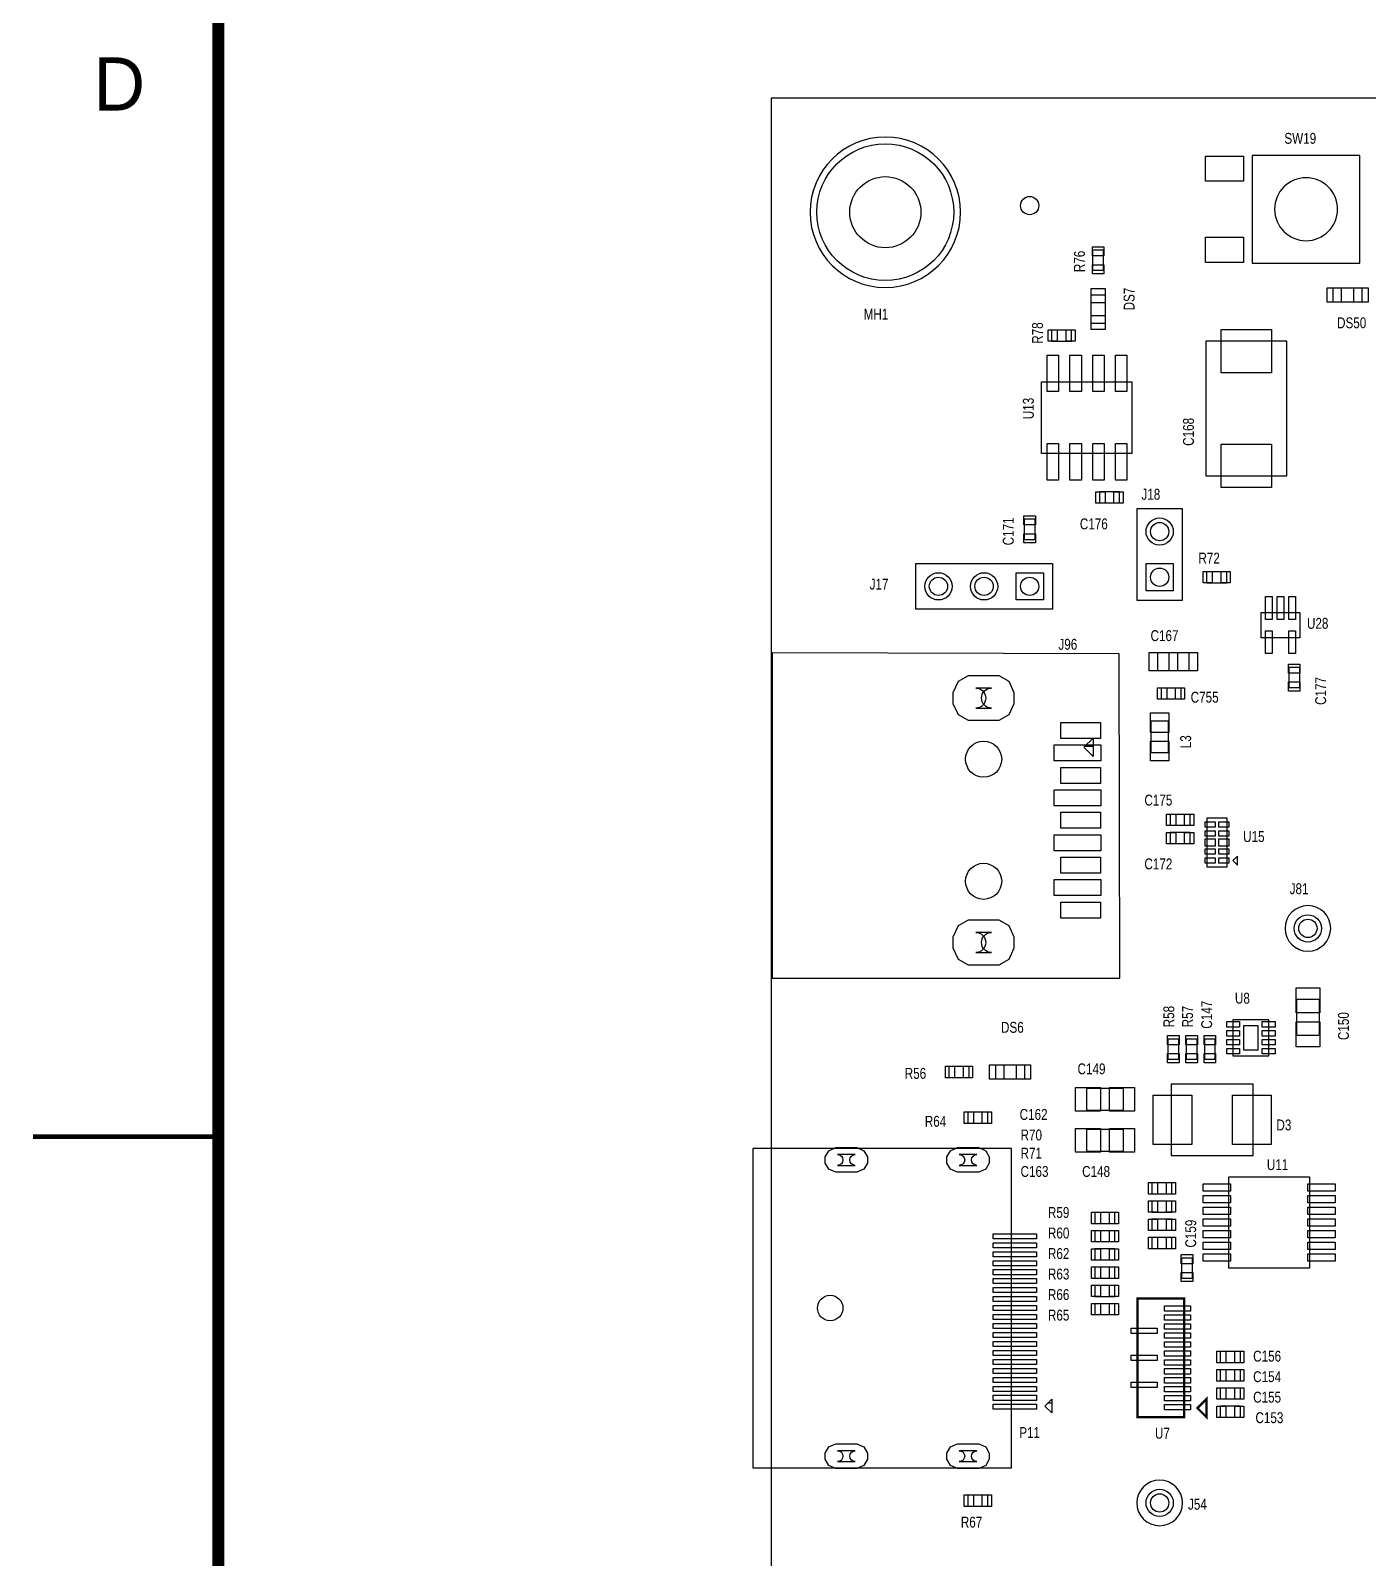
# Model space of a CAD drawing. Extents: x -13164 to 30582, y -10288 to 18382.
# Drawn here: x -13161 to -8761, y 9560 to 14585 of the extents above; entities that cross this region are included whole.
import ezdxf
from ezdxf.enums import TextEntityAlignment as Align

# ---------------------------------------------------------------- set-up
doc = ezdxf.new("R2010")
doc.units = 0
doc.layers.add('DF_ASSEMBLY_NOTES', color=2, linetype='CONTINUOUS')
doc.layers.add('DF_OUTLINE', color=110, linetype='CONTINUOUS')

# ---------------------------------------------------------------- blocks, each defined once
blk = doc.blocks.new('FIGURE_SQUARE')
blk.add_lwpolyline([(-0.5, -0.5), (-0.5, 0.5), (0.5, 0.5), (0.5, -0.5)], close=True)
blk = doc.blocks.new('FIGURE_CIRCLE')
blk.add_circle((0, 0), 0.5)
blk = doc.blocks.new('FIGURE_OBLONG')
blk.add_lwpolyline([(-0.5, -0.125), (-0.5, 0.125), (-0.416, 0.375), (-0.25, 0.5), (0.25, 0.5), (0.416, 0.375), (0.5, 0.125), (0.5, -0.125), (0.416, -0.375), (0.25, -0.5), (-0.25, -0.5), (-0.416, -0.375)], close=True)

msp = doc.modelspace()

# ---------------------------------------------------------------- linework, layer by layer
at = {"layer": 'DF_ASSEMBLY_NOTES'}
for points in [[(-10724.7765, 14363.0372), (-10724.7765, -3353.4988), (1086.2415, -3353.4988), (1086.2415, 14363.0372), (-10724.7765, 14363.0372)], [(-9142.92, 13820.7692), (-8788.92, 13820.7692), (-8788.92, 14174.7752), (-9142.92, 14174.7752), (-9142.92, 13820.7692)], [(-9667.92, 13862.7692), (-9667.92, 13796.7692), (-9631.92, 13796.7692), (-9631.92, 13862.7692), (-9667.92, 13862.7692)], [(-8782.17, 13739.0192), (-8782.17, 13692.5192), (-8876.67, 13692.5192), (-8876.67, 13739.0192), (-8782.17, 13739.0192)], [(-9626.67, 13622.0192), (-9673.17, 13622.0192), (-9673.17, 13716.5192), (-9626.67, 13716.5192), (-9626.67, 13622.0192)], [(-9802.92, 13564.2692), (-9736.92, 13564.2692), (-9736.92, 13600.2692), (-9802.92, 13600.2692), (-9802.92, 13564.2692)], [(-9029.6685, 13121.0207), (-9029.6685, 13563.5207), (-9295.1685, 13563.5207), (-9295.1685, 13121.0207), (-9029.6685, 13121.0207)], [(-9836.295, 13194.5192), (-9836.295, 13430.0192), (-9538.545, 13430.0192), (-9538.545, 13194.5192), (-9836.295, 13194.5192)], [(-9645.42, 13031.7662), (-9579.42, 13031.7662), (-9579.42, 13067.7662), (-9645.42, 13067.7662), (-9645.42, 13031.7662)], [(-9856.92, 12911.7677), (-9856.92, 12977.7677), (-9892.92, 12977.7677), (-9892.92, 12911.7677), (-9856.92, 12911.7677)], [(-9372.42, 12712.2692), (-9372.42, 13012.2692), (-9522.42, 13012.2692), (-9522.42, 12712.2692), (-9372.42, 12712.2692)], [(-9799.92, 12682.2692), (-10249.92, 12682.2692), (-10249.92, 12832.2692), (-9799.92, 12832.2692), (-9799.92, 12682.2692)], [(-9226.92, 12805.2692), (-9292.92, 12805.2692), (-9292.92, 12769.2692), (-9226.92, 12769.2692), (-9226.92, 12805.2692)], [(-9113.3955, 12671.1077), (-8986.4325, 12671.1077), (-8986.4325, 12588.4307), (-9113.3955, 12588.4307), (-9113.3955, 12671.1077)], [(-9577.92, 11468.7692), (-9580.92, 12535.2692), (-10722.42, 12538.2692), (-10722.42, 11468.7692), (-9577.92, 11468.7692)], [(-9350.7465, 12480.9677), (-9350.7465, 12538.5692), (-9454.0935, 12538.5692), (-9454.0935, 12480.9677), (-9350.7465, 12480.9677)], [(-9022.92, 12490.2692), (-9022.92, 12424.2692), (-8986.92, 12424.2692), (-8986.92, 12490.2692), (-9022.92, 12490.2692)], [(-9442.9215, 12386.7692), (-9376.9215, 12386.7692), (-9376.9215, 12422.7692), (-9442.9215, 12422.7692), (-9442.9215, 12386.7692)], [(-9476.2215, 12210.5957), (-9418.6245, 12210.5957), (-9418.6245, 12313.9427), (-9476.2215, 12313.9427), (-9476.2215, 12210.5957)], [(-9666.42, 12257.7692), (-9666.42, 12197.7692), (-9696.42, 12227.7692), (-9666.42, 12257.7692)], [(-9692.688, 12231.5012), (-9666.42, 12231.5012)], [(-9670.152, 12201.5012), (-9666.42, 12201.5012)], [(-9412.8368, 11971.2255), (-9346.8368, 11971.2255), (-9346.8368, 12007.2255), (-9412.8368, 12007.2255), (-9412.8368, 11971.2255)], [(-9291.51, 11833.7297), (-9291.51, 11996.2727), (-9226.56, 11996.2727), (-9226.56, 11833.7297), (-9291.51, 11833.7297)], [(-9412.8368, 11911.221), (-9346.8368, 11911.221), (-9346.8368, 11947.221), (-9412.8368, 11947.221), (-9412.8368, 11911.221)], [(-9206.535, 11855.0012), (-9191.535, 11840.0012), (-9191.535, 11870.0012), (-9206.535, 11855.0012)], [(-9193.035, 11841.5012), (-9191.535, 11841.5012)], [(-8996.67, 11279.7692), (-8996.67, 11399.7692), (-8923.17, 11399.7692), (-8923.17, 11279.7692), (-8996.67, 11279.7692)], [(-9088.365, 11331.3242), (-9206.475, 11331.3242), (-9206.475, 11213.2142), (-9088.365, 11213.2142), (-9088.365, 11331.3242)], [(-9420.42, 11267.7707), (-9420.42, 11201.7707), (-9384.42, 11201.7707), (-9384.42, 11267.7707), (-9420.42, 11267.7707)], [(-9324.4185, 11201.7677), (-9324.4185, 11267.7677), (-9360.4185, 11267.7677), (-9360.4185, 11201.7677), (-9324.4185, 11201.7677)], [(-9264.42, 11201.7677), (-9264.42, 11267.7677), (-9300.42, 11267.7677), (-9300.42, 11201.7677), (-9264.42, 11201.7677)], [(-10140.42, 11141.7692), (-10074.42, 11141.7692), (-10074.42, 11177.7692), (-10140.42, 11177.7692), (-10140.42, 11141.7692)], [(-9892.17, 11183.0192), (-9892.17, 11136.5192), (-9986.67, 11136.5192), (-9986.67, 11183.0192), (-9892.17, 11183.0192)], [(-9409.92, 10885.2692), (-9139.92, 10885.2692), (-9139.92, 11119.2692), (-9409.92, 11119.2692), (-9409.92, 10885.2692)], [(-9567.42, 11033.0192), (-9687.42, 11033.0192), (-9687.42, 11106.5192), (-9567.42, 11106.5192), (-9567.42, 11033.0192)], [(-10078.5135, 10991.7722), (-10012.5135, 10991.7722), (-10012.5135, 11027.7722), (-10078.5135, 11027.7722), (-10078.5135, 10991.7722)], [(-9567.42, 10898.0192), (-9687.42, 10898.0192), (-9687.42, 10971.5192), (-9567.42, 10971.5192), (-9567.42, 10898.0192)], [(-9935.2095, 10908.6377), (-10785, 10908.6377), (-10785, 9858.0347), (-9935.2095, 9858.0347), (-9935.2095, 10908.6377)], [(-8954.55, 10815.3572), (-8954.55, 10514.1887), (-9220.2915, 10514.1887), (-9220.2915, 10815.3572), (-8954.55, 10815.3572)], [(-9406.9185, 10795.2692), (-9472.9185, 10795.2692), (-9472.9185, 10759.2692), (-9406.9185, 10759.2692), (-9406.9185, 10795.2692)], [(-9406.9185, 10735.2692), (-9472.9185, 10735.2692), (-9472.9185, 10699.2692), (-9406.9185, 10699.2692), (-9406.9185, 10735.2692)], [(-9660.4215, 10661.7677), (-9594.4215, 10661.7677), (-9594.4215, 10697.7677), (-9660.4215, 10697.7677), (-9660.4215, 10661.7677)], [(-9472.9215, 10639.2677), (-9406.9215, 10639.2677), (-9406.9215, 10675.2677), (-9472.9215, 10675.2677), (-9472.9215, 10639.2677)], [(-9660.4215, 10601.7692), (-9594.4215, 10601.7692), (-9594.4215, 10637.7692), (-9660.4215, 10637.7692), (-9660.4215, 10601.7692)], [(-9406.9185, 10615.2692), (-9472.9185, 10615.2692), (-9472.9185, 10579.2692), (-9406.9185, 10579.2692), (-9406.9185, 10615.2692)], [(-9660.4215, 10541.7692), (-9594.4215, 10541.7692), (-9594.4215, 10577.7692), (-9660.4215, 10577.7692), (-9660.4215, 10541.7692)], [(-9660.4215, 10481.7677), (-9594.4215, 10481.7677), (-9594.4215, 10517.7677), (-9660.4215, 10517.7677), (-9660.4215, 10481.7677)], [(-9375.4185, 10547.7707), (-9375.4185, 10481.7707), (-9339.4185, 10481.7707), (-9339.4185, 10547.7707), (-9375.4185, 10547.7707)], [(-9660.4215, 10421.7677), (-9594.4215, 10421.7677), (-9594.4215, 10457.7677), (-9660.4215, 10457.7677), (-9660.4215, 10421.7677)], [(-9660.4215, 10361.7677), (-9594.4215, 10361.7677), (-9594.4215, 10397.7677), (-9660.4215, 10397.7677), (-9660.4215, 10361.7677)], [(-9181.9215, 10240.2707), (-9247.9215, 10240.2707), (-9247.9215, 10204.2707), (-9181.9215, 10204.2707), (-9181.9215, 10240.2707)], [(-9181.9215, 10180.2677), (-9247.9215, 10180.2677), (-9247.9215, 10144.2677), (-9181.9215, 10144.2677), (-9181.9215, 10180.2677)], [(-9181.9215, 10120.2737), (-9247.9215, 10120.2737), (-9247.9215, 10084.2737), (-9181.9215, 10084.2737), (-9181.9215, 10120.2737)], [(-9802.5, 10083.3362), (-9802.5, 10038.3362), (-9825, 10060.8362), (-9802.5, 10083.3362)], [(-9814.335, 10071.5012), (-9802.5, 10071.5012)], [(-9181.9215, 10060.2707), (-9247.9215, 10060.2707), (-9247.9215, 10024.2707), (-9181.9215, 10024.2707), (-9181.9215, 10060.2707)], [(-9805.665, 10041.5012), (-9802.5, 10041.5012)], [(-10078.5135, 9731.7722), (-10012.5135, 9731.7722), (-10012.5135, 9767.7722), (-10078.5135, 9767.7722), (-10078.5135, 9731.7722)]]:
    msp.add_lwpolyline(points, dxfattribs=at)
for points in [[(-10102.335, 13987.8408, 1), (-10597.1722, 13987.8408, 1), (-10102.335, 13987.8408)], [(-8862.42, 13997.7728, 1), (-9069.4212, 13997.7728, 1), (-8862.42, 13997.7728)], [(-10000.4333, 12422.8374), (-10052.4068, 12422.8374, -1), (-10052.4068, 12356.7009), (-10000.4333, 12356.7009, -1), (-10000.4333, 12422.8374)], [(-8884.9215, 11632.2692, 1), (-9034.9215, 11632.2692, 1), (-8884.9215, 11632.2692)], [(-10000.4333, 11618.8374), (-10052.4068, 11618.8374, -1), (-10052.4068, 11552.7009), (-10000.4333, 11552.7009, -1), (-10000.4333, 11618.8374)], [(-10448.7, 10888.5497), (-10507.152, 10888.5497, -1), (-10507.152, 10852.5197), (-10448.7, 10852.5197, -1), (-10448.7, 10888.5497)], [(-10048.3065, 10888.5497), (-10106.7585, 10888.5497, -1), (-10106.7585, 10852.5197), (-10048.3065, 10852.5197, -1), (-10048.3065, 10888.5497)], [(-10448.7, 9914.1527), (-10507.152, 9914.1527, -1), (-10507.152, 9878.1227), (-10448.7, 9878.1227, -1), (-10448.7, 9914.1527)], [(-10048.3065, 9914.1527), (-10106.7585, 9914.1527, -1), (-10106.7585, 9878.1227), (-10048.3065, 9878.1227, -1), (-10048.3065, 9914.1527)], [(-9372.42, 9742.2692, 1), (-9522.42, 9742.2692, 1), (-9372.42, 9742.2692)]]:
    msp.add_lwpolyline(points, format="xyb", dxfattribs=at)
at = {"layer": 'DF_ASSEMBLY_NOTES', "const_width": 7.5}
for points in [[(-9366.633, 10024.5872), (-9366.633, 10414.3502), (-9520.176, 10414.3502), (-9520.176, 10024.5872), (-9366.633, 10024.5872)], [(-9293.4045, 10084.4687), (-9293.4045, 10024.4687), (-9323.4045, 10054.4687), (-9293.4045, 10084.4687)]]:
    msp.add_lwpolyline(points, dxfattribs=at)
at = {"layer": 'DF_OUTLINE'}
for points, const_width in [([(-12543.311, -9692.519), (29956.689, -9692.519), (29956.689, 17807.481), (-12543.311, 17807.481), (-12543.311, -9692.519)], 40.161), ([(-12553.547, 10947.24), (-13153.547, 10947.24)], 14.961)]:
    msp.add_lwpolyline(points, dxfattribs=dict(at, const_width=const_width))

# ---------------------------------------------------------------- block references
at = {"layer": 'DF_ASSEMBLY_NOTES'}
for name, p, xscale, yscale in [('FIGURE_CIRCLE', (-10349.7765, 13988.0372), 450, 450), ('FIGURE_SQUARE', (-9234.42, 14131.2692), 124.6065, 82.677), ('FIGURE_CIRCLE', (-10349.7765, 13988.0372), 233.8635, 233.8635), ('FIGURE_CIRCLE', (-9874.92, 14009.7692), 60, 60), ('FIGURE_SQUARE', (-9649.92, 13859.3027), 37.8015, 30.1185), ('FIGURE_SQUARE', (-9234.42, 13864.2692), 124.6065, 82.677), ('FIGURE_SQUARE', (-9649.92, 13800.2357), 37.8015, 30.1185), ('FIGURE_SQUARE', (-9649.92, 13713.5192), 46.647, 46.647), ('FIGURE_SQUARE', (-8873.67, 13715.7692), 46.647, 46.647), ('FIGURE_SQUARE', (-8785.17, 13715.7692), 46.647, 46.647), ('FIGURE_SQUARE', (-9649.92, 13625.0192), 46.647, 46.647), ('FIGURE_SQUARE', (-9799.4535, 13582.2692), 30.1185, 37.8015), ('FIGURE_SQUARE', (-9740.3865, 13582.2692), 30.1185, 37.8015), ('FIGURE_SQUARE', (-9162.4185, 13531.2707), 164.7585, 142.323), ('FIGURE_SQUARE', (-9798.795, 13457.7692), 37.8015, 119.8815), ('FIGURE_SQUARE', (-9723.795, 13457.7692), 37.8015, 119.8815), ('FIGURE_SQUARE', (-9648.795, 13457.7692), 37.8015, 119.8815), ('FIGURE_SQUARE', (-9573.795, 13457.7692), 37.8015, 119.8815), ('FIGURE_SQUARE', (-9798.795, 13166.7692), 37.8015, 119.8815), ('FIGURE_SQUARE', (-9723.795, 13166.7692), 37.8015, 119.8815), ('FIGURE_SQUARE', (-9648.795, 13166.7692), 37.8015, 119.8815), ('FIGURE_SQUARE', (-9573.795, 13166.7692), 37.8015, 119.8815), ('FIGURE_SQUARE', (-9162.4185, 13153.2707), 164.7585, 142.323), ('FIGURE_SQUARE', (-9641.9535, 13049.7662), 30.1185, 37.8015), ('FIGURE_SQUARE', (-9582.8865, 13049.7662), 30.1185, 37.8015), ('FIGURE_SQUARE', (-9874.92, 12974.3012), 37.8015, 30.1185), ('FIGURE_CIRCLE', (-9447.42, 12937.2692), 89.7585, 89.7585), ('FIGURE_CIRCLE', (-9447.42, 12937.2692), 60.2415, 60.2415), ('FIGURE_SQUARE', (-9874.92, 12915.2342), 37.8015, 30.1185), ('FIGURE_SQUARE', (-9447.42, 12787.2692), 89.7585, 89.7585), ('FIGURE_CIRCLE', (-9447.42, 12787.2692), 60.2415, 60.2415), ('FIGURE_CIRCLE', (-10174.92, 12757.2692), 89.7585, 89.7585), ('FIGURE_CIRCLE', (-10174.92, 12757.2692), 60.2415, 60.2415), ('FIGURE_CIRCLE', (-10024.92, 12757.2692), 89.7585, 89.7585), ('FIGURE_CIRCLE', (-10024.92, 12757.2692), 60.2415, 60.2415), ('FIGURE_SQUARE', (-9874.92, 12757.2692), 89.7585, 89.7585), ('FIGURE_CIRCLE', (-9874.92, 12757.2692), 60.2415, 60.2415), ('FIGURE_SQUARE', (-9289.4535, 12787.2692), 30.1185, 37.8015), ('FIGURE_SQUARE', (-9230.3865, 12787.2692), 30.1185, 37.8015), ('FIGURE_SQUARE', (-9088.2975, 12686.0192), 22.4415, 75), ('FIGURE_SQUARE', (-9049.911, 12686.0192), 22.4415, 75), ('FIGURE_SQUARE', (-9011.5245, 12686.0192), 22.4415, 75), ('FIGURE_SQUARE', (-9088.2975, 12573.5192), 22.4415, 75), ('FIGURE_SQUARE', (-9011.5245, 12573.5192), 22.4415, 75), ('FIGURE_SQUARE', (-9449.298, 12509.7692), 64.3635, 60.2415), ('FIGURE_SQUARE', (-9355.542, 12509.7692), 64.3635, 60.2415), ('FIGURE_OBLONG', (-10026.42, 12389.7692), 199.6065, 148.2285), ('FIGURE_SQUARE', (-9004.92, 12486.8027), 37.8015, 30.1185), ('FIGURE_SQUARE', (-9439.455, 12404.7692), 30.1185, 37.8015), ('FIGURE_SQUARE', (-9380.388, 12404.7692), 30.1185, 37.8015), ('FIGURE_SQUARE', (-9004.92, 12427.7357), 37.8015, 30.1185), ('FIGURE_SQUARE', (-9447.42, 12309.1472), 60.2415, 64.3635), ('FIGURE_SQUARE', (-9706.92, 12282.9677), 130.518, 52.5585), ('FIGURE_CIRCLE', (-10026.42, 12188.4677), 118.695, 118.695), ('FIGURE_CIRCLE', (-10026.42, 12188.4677), 118.695, 118.695), ('FIGURE_SQUARE', (-9717.42, 12209.1662), 152.9535, 52.5585), ('FIGURE_SQUARE', (-9447.42, 12215.3912), 60.2415, 64.3635), ('FIGURE_SQUARE', (-9706.92, 12135.3722), 130.518, 52.5585), ('FIGURE_SQUARE', (-9717.42, 12061.5707), 152.9535, 52.5585), ('FIGURE_SQUARE', (-9706.92, 11987.7692), 130.518, 52.5585), ('FIGURE_SQUARE', (-9409.3703, 11989.2255), 30.1185, 37.8015), ('FIGURE_SQUARE', (-9350.3033, 11989.2255), 30.1185, 37.8015), ('FIGURE_SQUARE', (-9281.7765, 11974.0562), 33.0765, 17.7165), ('FIGURE_SQUARE', (-9236.2935, 11974.0562), 33.0765, 17.7165), ('FIGURE_SQUARE', (-9717.42, 11913.9677), 152.9535, 52.5585), ('FIGURE_SQUARE', (-9409.3703, 11929.221), 30.1185, 37.8015), ('FIGURE_SQUARE', (-9350.3033, 11929.221), 30.1185, 37.8015), ('FIGURE_SQUARE', (-9281.7765, 11944.5227), 33.0765, 17.7165), ('FIGURE_SQUARE', (-9281.7765, 11915.0012), 33.0765, 24.213), ('FIGURE_SQUARE', (-9236.2935, 11944.5227), 33.0765, 17.7165), ('FIGURE_SQUARE', (-9236.2935, 11915.0012), 33.0765, 24.213), ('FIGURE_SQUARE', (-9706.92, 11840.1662), 130.518, 52.5585), ('FIGURE_SQUARE', (-9281.7765, 11885.4797), 33.0765, 17.7165), ('FIGURE_SQUARE', (-9281.7765, 11855.9462), 33.0765, 17.7165), ('FIGURE_SQUARE', (-9236.2935, 11885.4797), 33.0765, 17.7165), ('FIGURE_SQUARE', (-9236.2935, 11855.9462), 33.0765, 17.7165), ('FIGURE_CIRCLE', (-10026.42, 11787.0707), 118.695, 118.695), ('FIGURE_CIRCLE', (-10026.42, 11787.0707), 118.695, 118.695), ('FIGURE_SQUARE', (-9717.42, 11766.3722), 152.9535, 52.5585), ('FIGURE_SQUARE', (-9706.92, 11692.5707), 130.518, 52.5585), ('FIGURE_OBLONG', (-10026.42, 11585.7692), 199.6065, 148.2285), ('FIGURE_CIRCLE', (-8959.92, 11632.2692), 89.7585, 89.7585), ('FIGURE_CIRCLE', (-8959.92, 11632.2692), 60.2415, 60.2415), ('FIGURE_SQUARE', (-8959.92, 11395.6472), 77.9535, 82.677), ('FIGURE_SQUARE', (-9205.89, 11316.5657), 41.9235, 17.7165), ('FIGURE_SQUARE', (-9147.42, 11272.2692), 46.647, 80.9115), ('FIGURE_SQUARE', (-9088.95, 11316.5657), 41.9235, 17.7165), ('FIGURE_SQUARE', (-8959.92, 11283.8912), 77.9535, 82.677), ('FIGURE_SQUARE', (-9402.42, 11264.3042), 37.8015, 30.1185), ('FIGURE_SQUARE', (-9342.4185, 11264.3012), 37.8015, 30.1185), ('FIGURE_SQUARE', (-9282.42, 11264.3012), 37.8015, 30.1185), ('FIGURE_SQUARE', (-9205.89, 11287.0277), 41.9235, 17.7165), ('FIGURE_SQUARE', (-9205.89, 11257.5107), 41.9235, 17.7165), ('FIGURE_SQUARE', (-9088.95, 11287.0277), 41.9235, 17.7165), ('FIGURE_SQUARE', (-9088.95, 11257.5107), 41.9235, 17.7165), ('FIGURE_SQUARE', (-9402.42, 11205.2372), 37.8015, 30.1185), ('FIGURE_SQUARE', (-9342.4185, 11205.2342), 37.8015, 30.1185), ('FIGURE_SQUARE', (-9282.42, 11205.2342), 37.8015, 30.1185), ('FIGURE_SQUARE', (-9205.89, 11227.9727), 41.9235, 17.7165), ('FIGURE_SQUARE', (-9088.95, 11227.9727), 41.9235, 17.7165), ('FIGURE_SQUARE', (-10136.9535, 11159.7692), 30.1185, 37.8015), ('FIGURE_SQUARE', (-10077.8865, 11159.7692), 30.1185, 37.8015), ('FIGURE_SQUARE', (-9983.67, 11159.7692), 46.647, 46.647), ('FIGURE_SQUARE', (-9895.17, 11159.7692), 46.647, 46.647), ('FIGURE_SQUARE', (-9683.298, 11069.7692), 82.677, 77.9535), ('FIGURE_SQUARE', (-9571.542, 11069.7692), 82.677, 77.9535), ('FIGURE_SQUARE', (-9405.42, 11002.2692), 127.5585, 161.805), ('FIGURE_SQUARE', (-9144.42, 11002.2692), 127.5585, 161.805), ('FIGURE_SQUARE', (-10075.047, 11009.7722), 30.1185, 37.8015), ('FIGURE_SQUARE', (-10015.98, 11009.7722), 30.1185, 37.8015), ('FIGURE_SQUARE', (-9683.298, 10934.7692), 82.677, 77.9535), ('FIGURE_SQUARE', (-9571.542, 10934.7692), 82.677, 77.9535), ('FIGURE_OBLONG', (-10477.926, 10870.5347), 139.3635, 80.9115), ('FIGURE_OBLONG', (-10077.5325, 10870.5347), 139.3635, 80.9115), ('FIGURE_SQUARE', (-9469.452, 10777.2692), 30.1185, 37.8015), ('FIGURE_SQUARE', (-9410.385, 10777.2692), 30.1185, 37.8015), ('FIGURE_SQUARE', (-9259.8585, 10779.9302), 89.7585, 24.213), ('FIGURE_SQUARE', (-8914.9755, 10779.9302), 89.7585, 24.213), ('FIGURE_SQUARE', (-9469.452, 10717.2692), 30.1185, 37.8015), ('FIGURE_SQUARE', (-9410.385, 10717.2692), 30.1185, 37.8015), ('FIGURE_SQUARE', (-9259.8585, 10741.5437), 89.7585, 24.213), ('FIGURE_SQUARE', (-9259.8585, 10703.1587), 89.7585, 24.213), ('FIGURE_SQUARE', (-8914.9755, 10741.5437), 89.7585, 24.213), ('FIGURE_SQUARE', (-8914.9755, 10703.1587), 89.7585, 24.213), ('FIGURE_SQUARE', (-9656.955, 10679.7677), 30.1185, 37.8015), ('FIGURE_SQUARE', (-9597.888, 10679.7677), 30.1185, 37.8015), ('FIGURE_SQUARE', (-9469.455, 10657.2677), 30.1185, 37.8015), ('FIGURE_SQUARE', (-9410.388, 10657.2677), 30.1185, 37.8015), ('FIGURE_SQUARE', (-9259.8585, 10664.7722), 89.7585, 24.213), ('FIGURE_SQUARE', (-8914.9755, 10664.7722), 89.7585, 24.213), ('FIGURE_SQUARE', (-9923.9895, 10619.5562), 142.323, 16.53), ('FIGURE_SQUARE', (-9656.955, 10619.7692), 30.1185, 37.8015), ('FIGURE_SQUARE', (-9597.888, 10619.7692), 30.1185, 37.8015), ('FIGURE_SQUARE', (-9469.452, 10597.2692), 30.1185, 37.8015), ('FIGURE_SQUARE', (-9410.385, 10597.2692), 30.1185, 37.8015), ('FIGURE_SQUARE', (-9259.8585, 10626.3857), 89.7585, 24.213), ('FIGURE_SQUARE', (-8914.9755, 10626.3857), 89.7585, 24.213), ('FIGURE_SQUARE', (-9923.9895, 10590.0347), 142.323, 16.53), ('FIGURE_SQUARE', (-9923.9895, 10560.5012), 142.323, 16.53), ('FIGURE_SQUARE', (-9656.955, 10559.7692), 30.1185, 37.8015), ('FIGURE_SQUARE', (-9597.888, 10559.7692), 30.1185, 37.8015), ('FIGURE_SQUARE', (-9357.4185, 10544.3042), 37.8015, 30.1185), ('FIGURE_SQUARE', (-9259.8585, 10588.0007), 89.7585, 24.213), ('FIGURE_SQUARE', (-9259.8585, 10549.6142), 89.7585, 24.213), ('FIGURE_SQUARE', (-8914.9755, 10588.0007), 89.7585, 24.213), ('FIGURE_SQUARE', (-8914.9755, 10549.6142), 89.7585, 24.213), ('FIGURE_SQUARE', (-9923.9895, 10530.9677), 142.323, 16.53), ('FIGURE_SQUARE', (-9923.9895, 10501.4462), 142.323, 16.53), ('FIGURE_SQUARE', (-9656.955, 10499.7677), 30.1185, 37.8015), ('FIGURE_SQUARE', (-9597.888, 10499.7677), 30.1185, 37.8015), ('FIGURE_SQUARE', (-9923.9895, 10471.9247), 142.323, 16.53), ('FIGURE_SQUARE', (-9656.955, 10439.7677), 30.1185, 37.8015), ('FIGURE_SQUARE', (-9597.888, 10439.7677), 30.1185, 37.8015), ('FIGURE_SQUARE', (-9357.4185, 10485.2372), 37.8015, 30.1185), ('FIGURE_CIRCLE', (-10531.0695, 10383.3362), 83.8635, 83.8635), ('FIGURE_CIRCLE', (-10531.0695, 10383.3362), 83.8635, 83.8635), ('FIGURE_SQUARE', (-9923.9895, 10442.3912), 142.323, 16.53), ('FIGURE_SQUARE', (-9923.9895, 10412.8577), 142.323, 16.53), ('FIGURE_SQUARE', (-9923.9895, 10383.3362), 142.323, 16.53), ('FIGURE_SQUARE', (-9923.9895, 10353.8147), 142.323, 16.53), ('FIGURE_SQUARE', (-9656.955, 10379.7677), 30.1185, 37.8015), ('FIGURE_SQUARE', (-9597.888, 10379.7677), 30.1185, 37.8015), ('FIGURE_SQUARE', (-9388.773, 10381.8767), 85.6365, 17.7165), ('FIGURE_SQUARE', (-9388.773, 10352.3372), 85.6365, 17.7165), ('FIGURE_SQUARE', (-9923.9895, 10324.2812), 142.323, 16.53), ('FIGURE_SQUARE', (-9923.9895, 10294.7477), 142.323, 16.53), ('FIGURE_SQUARE', (-9498.036, 10308.0572), 85.6365, 17.7165), ('FIGURE_SQUARE', (-9388.773, 10322.8217), 85.6365, 17.7165), ('FIGURE_SQUARE', (-9923.9895, 10265.2262), 142.323, 16.53), ('FIGURE_SQUARE', (-9388.773, 10293.2822), 85.6365, 17.7165), ('FIGURE_SQUARE', (-9388.773, 10263.7652), 85.6365, 17.7165), ('FIGURE_SQUARE', (-9923.9895, 10235.7047), 142.323, 16.53), ('FIGURE_SQUARE', (-9923.9895, 10206.1712), 142.323, 16.53), ('FIGURE_SQUARE', (-9498.036, 10219.4687), 85.6365, 17.7165), ('FIGURE_SQUARE', (-9388.773, 10234.2272), 85.6365, 17.7165), ('FIGURE_SQUARE', (-9388.773, 10204.7102), 85.6365, 17.7165), ('FIGURE_SQUARE', (-9244.455, 10222.2707), 30.1185, 37.8015), ('FIGURE_SQUARE', (-9185.388, 10222.2707), 30.1185, 37.8015), ('FIGURE_SQUARE', (-9923.9895, 10176.6377), 142.323, 16.53), ('FIGURE_SQUARE', (-9923.9895, 10147.1162), 142.323, 16.53), ('FIGURE_SQUARE', (-9388.773, 10175.1722), 85.6365, 17.7165), ('FIGURE_SQUARE', (-9388.773, 10145.6552), 85.6365, 17.7165), ('FIGURE_SQUARE', (-9244.455, 10162.2677), 30.1185, 37.8015), ('FIGURE_SQUARE', (-9185.388, 10162.2677), 30.1185, 37.8015), ('FIGURE_SQUARE', (-9923.9895, 10117.5947), 142.323, 16.53), ('FIGURE_SQUARE', (-9498.036, 10130.8802), 85.6365, 17.7165), ('FIGURE_SQUARE', (-9388.773, 10116.1157), 85.6365, 17.7165), ('FIGURE_SQUARE', (-9244.455, 10102.2737), 30.1185, 37.8015), ('FIGURE_SQUARE', (-9185.388, 10102.2737), 30.1185, 37.8015), ('FIGURE_SQUARE', (-9923.9895, 10088.0612), 142.323, 16.53), ('FIGURE_SQUARE', (-9923.9895, 10058.5277), 142.323, 16.53), ('FIGURE_SQUARE', (-9388.773, 10086.6002), 85.6365, 17.7165), ('FIGURE_SQUARE', (-9388.773, 10057.0607), 85.6365, 17.7165), ('FIGURE_SQUARE', (-9244.455, 10042.2707), 30.1185, 37.8015), ('FIGURE_SQUARE', (-9185.388, 10042.2707), 30.1185, 37.8015), ('FIGURE_OBLONG', (-10477.926, 9896.1377), 139.3635, 80.9115), ('FIGURE_OBLONG', (-10077.5325, 9896.1377), 139.3635, 80.9115), ('FIGURE_SQUARE', (-10075.047, 9749.7722), 30.1185, 37.8015), ('FIGURE_SQUARE', (-10015.98, 9749.7722), 30.1185, 37.8015), ('FIGURE_CIRCLE', (-9447.42, 9742.2692), 89.7585, 89.7585), ('FIGURE_CIRCLE', (-9447.42, 9742.2692), 60.2415, 60.2415)]:
    msp.add_blockref(name, p, dxfattribs=dict(at, xscale=xscale, yscale=yscale))

# ---------------------------------------------------------------- texts
at = {"layer": 'DF_ASSEMBLY_NOTES', "width": 0.802099}
for s, p in [('SW19', (-9037.2765, 14213.0012)), ('MH1', (-10420.92, 13634.7692)), ('J18', (-9507.42, 13042.2692)), ('C176', (-9709.92, 12944.7692)), ('R72', (-9319.92, 12832.2692)), ('J17', (-10401.42, 12746.7692)), ('U28', (-8962.92, 12617.7692)), ('J96', (-9780.42, 12548.7692)), ('C167', (-9477.42, 12577.2692)), ('C755', (-9345.42, 12374.7692)), ('C175', (-9497.6115, 12036.3287)), ('C172', (-9497.6115, 11826.3287)), ('J81', (-9019.92, 11744.7692)), ('U8', (-9199.92, 11384.7692)), ('R56', (-10285.92, 11137.2692)), ('C149', (-9717.42, 11152.2692)), ('R64', (-10219.92, 10979.7692)), ('C162', (-9907.92, 11002.2692)), ('R70', (-9904.92, 10934.7692)), ('D3', (-9063.42, 10967.7692)), ('R71', (-9904.92, 10874.7692)), ('U11', (-9094.92, 10837.2692)), ('C163', (-9904.92, 10814.7692)), ('C148', (-9702.42, 10814.7692)), ('R59', (-9814.92, 10679.7692)), ('R60', (-9814.92, 10612.2692)), ('R62', (-9814.92, 10544.7692)), ('R63', (-9814.92, 10477.2692)), ('R66', (-9814.92, 10409.7692)), ('R65', (-9814.92, 10342.2692)), ('C156', (-9139.92, 10207.2692)), ('C154', (-9139.92, 10139.7692)), ('C155', (-9139.92, 10072.2692)), ('C153', (-9132.42, 10004.7692)), ('P11', (-9909.315, 9955.9292)), ('J54', (-9354.15, 9720.0242)), ('R67', (-10101.42, 9661.2692))]:
    msp.add_text(s, height=35.831, dxfattribs=at).set_placement(p)
for s, p in [('R76', (-9693.42, 13790.7692)), ('R78', (-9831.42, 13555.2692)), ('C168', (-9334.92, 13219.4447)), ('C171', (-9927.42, 12892.2692)), ('C177', (-8899.92, 12367.2692)), ('L3', (-9343.92, 12224.7692)), ('R58', (-9399.42, 11306.7692)), ('R57', (-9337.92, 11306.7692)), ('C147', (-9274.92, 11302.2692)), ('C150', (-8824.92, 11264.7692)), ('C159', (-9327.42, 10582.2692))]:
    msp.add_text(s, height=35.831, rotation=90, dxfattribs=at).set_placement(p)
for s, p in [('DS7', (-9529.92, 13702.2692)), ('U13', (-9861.42, 13342.2692))]:
    msp.add_text(s, height=35.831, rotation=90, dxfattribs=at).set_placement(p, align=Align.CENTER)
for s, p in [('DS50', (-8815.92, 13606.2692)), ('U15', (-9137.6115, 11916.3287)), ('DS6', (-9931.92, 11288.7692)), ('U7', (-9438.42, 9953.7692))]:
    msp.add_text(s, height=35.831, dxfattribs=at).set_placement(p, align=Align.CENTER)
at = {"layer": 'DF_OUTLINE', "width": 1.002231}
msp.add_text('D', height=174.799, dxfattribs=at).set_placement((-12953.547, 14322.441))

doc.saveas('drawing.dxf')
